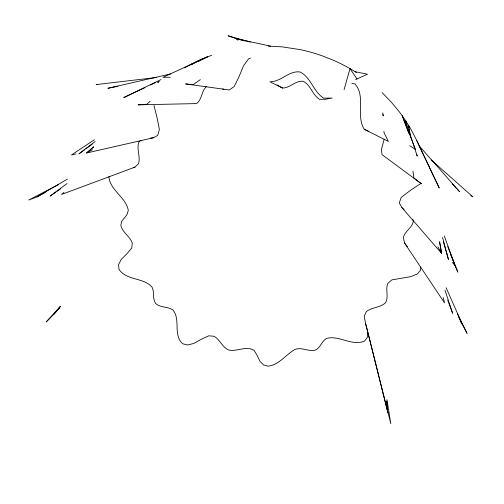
<?xml version="1.0" encoding="UTF-8"?>
<svg xmlns="http://www.w3.org/2000/svg" width="504" height="504" viewBox="0 0 504 504"><rect width="100%" height="100%" fill="white"/><g stroke="black" fill="none" stroke-linecap="round" stroke-linejoin="round"><path stroke-width="0.76" d="M367.662 332.161L367.385 337.296L364.606 341.025C352 346.576 339.406 335.034 326.661 338.367C321.382 341.088 320.594 348.195 314.855 350.311C307.478 351.779 300.006 345.706 293 350.633C284.854 355.994 278.378 365.085 268.059 366.169L263.642 364.978L260.051 361.462L257.273 355.604L254.148 350.488C246.248 345.284 237.145 352 228.633 349.996C222.157 347.25 220.135 339.608 214.068 336.288L208.801 335.809L201.512 339.161L193.763 343.457L187.494 344.975L182.687 343.753C172.847 335.066 180.81 319.75 173.048 310.105C167.901 306.186 160.562 308.038 155.749 303.515C152.006 298.589 154.911 292.043 151.862 286.845C143.073 277.358 126.498 280.633 118.988 269.363L118.547 264.701L121.218 259.459L127.033 253.625L131.802 247.936L132.275 242.985C129.818 236.237 122.585 232.59 120.809 225.502L121.647 221.369L126.951 214.666L128.318 210.521C126.082 197.127 109.878 190.411 108.889 176.551M384.161 139.337L381.345 149.764L382.076 154.646L421.527 183.872L413.916 178.013L412.94 171.02M344.081 89.636L349.996 68.645A160.915 152.674 21.6 0 0 334.013 60.537L322.919 56.083A160.738 152.51 21.6 0 0 299.937 49.587L282.29 46.878L268.235 46.103M60.367 306.375L53.991 314.093L46.192 321.968L60.518 306.388M60.524 306.23L53.991 314.093L57.154 310.615M58.212 309.462L59.793 307.724M63.97 192.389L61.589 194.431L134.952 167.145L138.613 163.567C140.66 156.322 136.149 148.907 139.016 141.788L140.893 140.458M206.64 86.379C201.31 90.783 202.325 99.332 196.573 103.585L138.127 104.851L146.721 104.303L150.205 101.191M190.783 64.846C197.039 60.511 204.536 58.08 211.611 55.314M93.555 146.847L86.518 153.027L153.443 137.75L157.676 135.406L159.377 129.528L157.185 118.232L153.985 105.437M93.65 146.935L86.518 153.027L92.415 149.72M95.092 141.53L78.895 153.909L84.609 149.726M67.076 183.525L50.091 196.088L55.925 192.093M85.882 148.8L92.238 144.15M200.321 79.645L193.158 84.647L185.604 83.916L229.194 89.97L234.221 86.518L238.902 76.973L243.539 65.778L248.504 58.918L250.475 58.004M57.223 191.205L60.461 188.981M420.487 183.67L409.878 190.764L401.127 197.499L399.275 202.973L401.927 207.635L441.617 253.392L439.633 241.813M94.317 139.766L71.499 154.948L76.098 153.928M184.527 67.933L186.959 66.496M67.429 179.084L37.019 196.888L28.734 200.038L58.697 184.483M187.583 66.163L191.942 63.806M45.316 192.459L37.019 196.888L38.493 196.377M191.111 64.802L202.249 58.943M197.864 61.765L201.323 59.989M202.709 59.277L207.56 56.788L162.95 77.301L170.226 77.244M355.604 79.6L367.473 74.208L355.112 71.713M161.009 79.563L123.763 97.581L144.919 87.639M150.557 84.987L155.49 82.669M170.478 73.968L107.875 88.276L117.917 86.316M282.448 88.017C290.165 88.162 295.344 80.331 303.188 81.308C310.911 85.088 312.304 94.865 319.479 99.313L325.338 99.282L332.142 98.085L323.637 98.123C313.211 91.659 311.207 77.446 299.981 71.952C288.603 70.541 281.125 81.938 269.936 81.755L282.448 88.017L276.954 84.93M133.459 167.366L134.952 167.145M156.322 77.522L96.132 84.584L97.688 84.71M150.35 138.109L153.443 137.75M351.842 83.324L354.942 83.878C366.156 96.516 355.641 115.599 364.209 129.219L388.364 141.429L384.105 132.886L383.916 131.336M270.453 46.122L236.143 38.707L228.079 35.797L250.4 42.084M245.108 41.032L236.143 38.707L237.926 40.226M222.611 88.862L223.946 89.46M364.209 129.219L368.689 131.374M470.824 195.621L472.846 196.806L431.298 159.995M409.676 145.732L415.529 149.392L402.242 115.8L408.776 133.365M401.927 207.635L404.063 209.532M452.094 183.739L459.642 191.741L419.202 145.895L419.738 147.218M452.384 262.559L454.98 265.495L457.853 272.091L447.728 246.607M412.808 219.511L413.4 220.847C412.574 227.776 404.989 230.769 403.389 237.378L404.491 242.978L407.364 246.677M460.089 321.054L462.3 324.293L467.107 333.421L457.38 313.797M356.996 78.914L349.996 68.645A160.984 152.731 21.6 0 1 356.372 72.507M404.491 242.978L444.547 302.935L443.174 297.606M437.894 246.803L441.617 253.392L439.551 241.832M419.202 145.895L439.242 187.998L416.858 140.679L411.579 130.454A161.198 152.933 21.6 0 0 398.759 111.113L391.268 102.104L383.122 93.612A160.461 152.265 21.5 0 0 382.057 92.585M458.854 317.287L462.3 324.293L446.166 287.809M416.858 140.679L418.912 145.246M450.406 253.858L454.98 265.495L444.282 235.878M447.684 300.069L452.624 313.305L445.019 290.26M416.669 154.596L417.218 156.057L405.537 120.588L406.571 125.187M382.851 114.477L383.292 115.958L382.763 112.852M443.274 241.485L448.44 259.44L442.544 237.397M420.626 267.019L420.67 270.024L417.369 273.981L410.722 276.652L391.973 279.852L387.822 283.412C385.113 289.642 389.063 296.673 385.566 302.69C380.255 307.843 372.078 307.087 366.351 311.573L364.222 316.033L365.532 323.392L367.7 331.43M367.889 332.193L390.795 423.719L386.971 399.672M365.532 323.392L387.847 412.801L386.7 401.052M410.653 137.113L408.656 125.477L408.87 127.789M386.826 405.827L387.847 412.801L385.951 401.241M409.015 129.333L409.16 130.876M159.075 81.648L157.683 82.379L159.069 81.667"/></g></svg>
